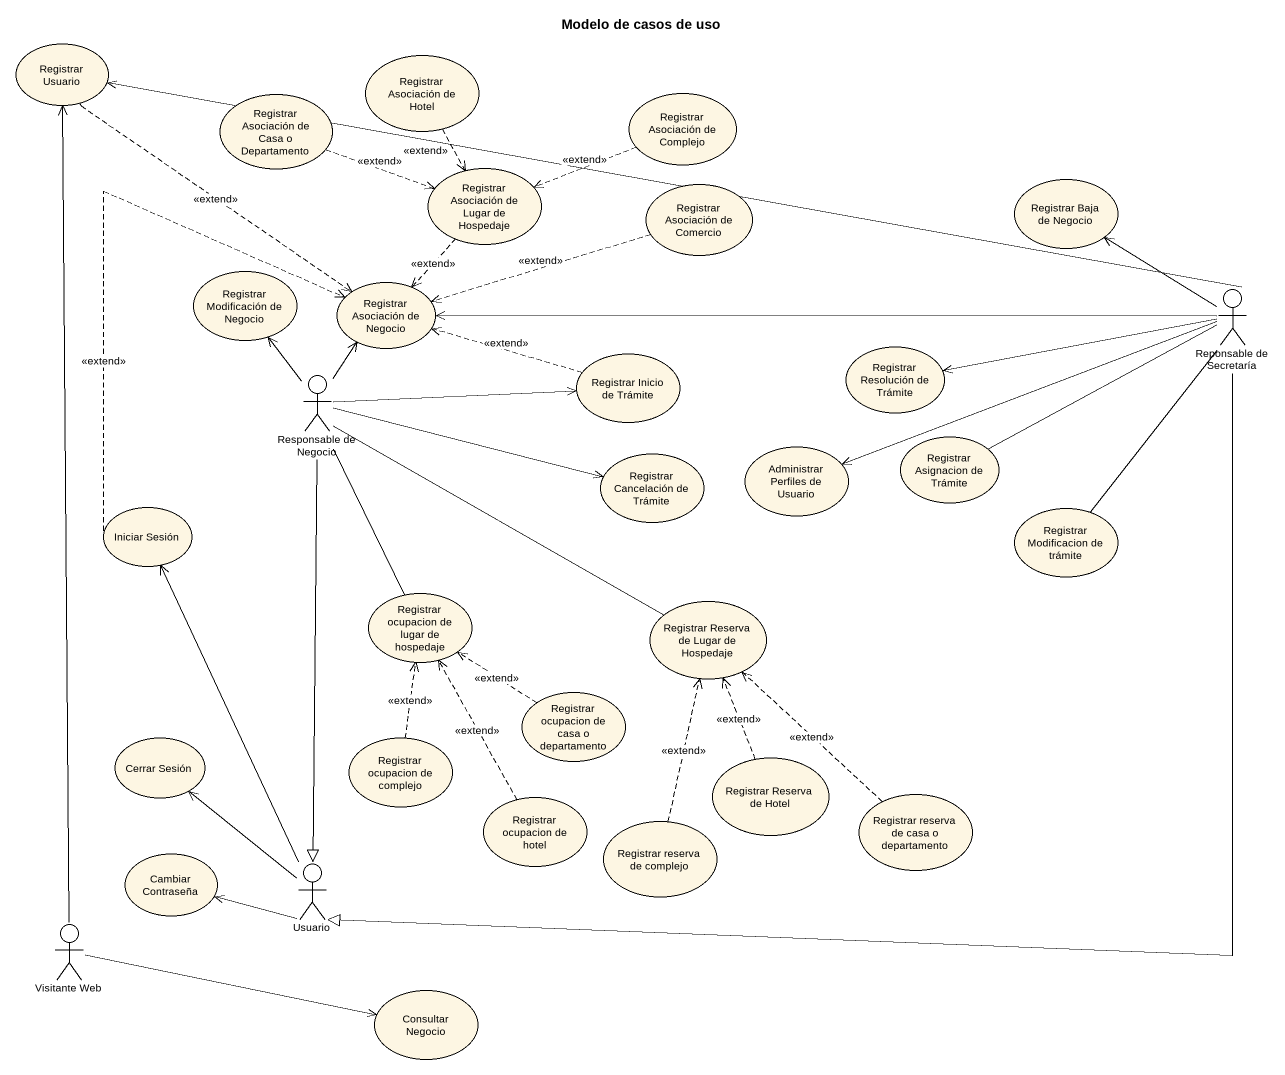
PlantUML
@startuml
title Modelo de casos de uso
usecase "Registrar Usuario" as Registrar_Usuario
usecase "Registrar Asociación de Casa o Departamento" as Registrar_Asociación_de
usecase "Registrar Asociación de Hotel" as Registrar_Asociación_de_2
usecase "Registrar Asociación de Complejo" as Registrar_Asociación_de_3
usecase "Registrar Asociación de Lugar de Hospedaje" as Registrar_Asociación_de_4
usecase "Registrar Baja de Negocio" as Registrar_Baja_de_Negocio
usecase "Registrar Asociación de Comercio" as Registrar_Asociación_de_5
usecase "Registrar Modificación de Negocio" as Registrar_Modificación_de
usecase "Registrar Asociación de Negocio" as Registrar_Asociación_de_6
actor "Reponsable de Secretaría" as Reponsable_de_Secretaría
usecase "Registrar Inicio de Trámite" as Registrar_Inicio_de_Trámite
usecase "Registrar Resolución de Trámite" as Registrar_Resolución_de
actor "Responsable de Negocio" as Responsable_de_Negocio
usecase "Administrar Perfiles de Usuario" as Administrar_Perfiles_de
usecase "Registrar Asignacion de Trámite" as Registrar_Asignacion_de
usecase "Registrar Cancelación de Trámite" as Registrar_Cancelación_de
usecase "Iniciar Sesión" as Iniciar_Sesión
usecase "Registrar Modificacion de trámite" as Registrar_Modificacion_de
usecase "Registrar ocupacion de lugar de hospedaje" as Registrar_ocupacion_de
usecase "Registrar Reserva de Lugar de Hospedaje" as Registrar_Reserva_de_Lugar
usecase "Registrar ocupacion de casa o departamento" as Registrar_ocupacion_de_casa
usecase "Cerrar Sesión" as Cerrar_Sesión
usecase "Registrar ocupacion de complejo" as Registrar_ocupacion_de_2
usecase "Registrar Reserva de Hotel" as Registrar_Reserva_de_Hotel
usecase "Registrar ocupacion de hotel" as Registrar_ocupacion_de_hotel
usecase "Registrar reserva de casa o departamento" as Registrar_reserva_de_casa_o
usecase "Registrar reserva de complejo" as Registrar_reserva_de
usecase "Cambiar Contraseña" as Cambiar_Contraseña
actor Usuario
actor "Visitante Web" as Visitante_Web
usecase "Consultar Negocio" as Consultar_Negocio
Registrar_Usuario ..> Registrar_Asociación_de_6 : <<extend>>
Registrar_Asociación_de .right.> Registrar_Asociación_de_4 : <<extend>>
Registrar_Asociación_de_2 ..> Registrar_Asociación_de_4 : <<extend>>
Registrar_Asociación_de_3 .left.> Registrar_Asociación_de_4 : <<extend>>
Registrar_Asociación_de_4 ..> Registrar_Asociación_de_6 : <<extend>>
Registrar_Asociación_de_5 .left.> Registrar_Asociación_de_6 : <<extend>>
Reponsable_de_Secretaría -left-> Registrar_Usuario
Reponsable_de_Secretaría -up-> Registrar_Baja_de_Negocio
Reponsable_de_Secretaría -left-> Registrar_Asociación_de_6
Reponsable_de_Secretaría -left-> Registrar_Resolución_de
Reponsable_de_Secretaría -left-> Administrar_Perfiles_de
Reponsable_de_Secretaría -left- Registrar_Asignacion_de
Reponsable_de_Secretaría -- Registrar_Modificacion_de
Reponsable_de_Secretaría --|> Usuario
Registrar_Inicio_de_Trámite .left.> Registrar_Asociación_de_6 : <<extend>>
Responsable_de_Negocio -up-> Registrar_Modificación_de
Responsable_de_Negocio -up-> Registrar_Asociación_de_6
Responsable_de_Negocio -right-> Registrar_Inicio_de_Trámite
Responsable_de_Negocio -right-> Registrar_Cancelación_de
Responsable_de_Negocio -- Registrar_ocupacion_de
Responsable_de_Negocio -right- Registrar_Reserva_de_Lugar
Responsable_de_Negocio --|> Usuario
Iniciar_Sesión .up.> Registrar_Asociación_de_6 : <<extend>>
Registrar_ocupacion_de_casa .up.> Registrar_ocupacion_de : <<extend>>
Registrar_ocupacion_de_2 .up.> Registrar_ocupacion_de : <<extend>>
Registrar_Reserva_de_Hotel .up.> Registrar_Reserva_de_Lugar : <<extend>>
Registrar_ocupacion_de_hotel .up.> Registrar_ocupacion_de : <<extend>>
Registrar_reserva_de_casa_o .up.> Registrar_Reserva_de_Lugar : <<extend>>
Registrar_reserva_de .up.> Registrar_Reserva_de_Lugar : <<extend>>
Usuario -up-> Iniciar_Sesión
Usuario -up-> Cerrar_Sesión
Usuario -left-> Cambiar_Contraseña
Visitante_Web -up-> Registrar_Usuario
Visitante_Web -right-> Consultar_Negocio
@enduml
